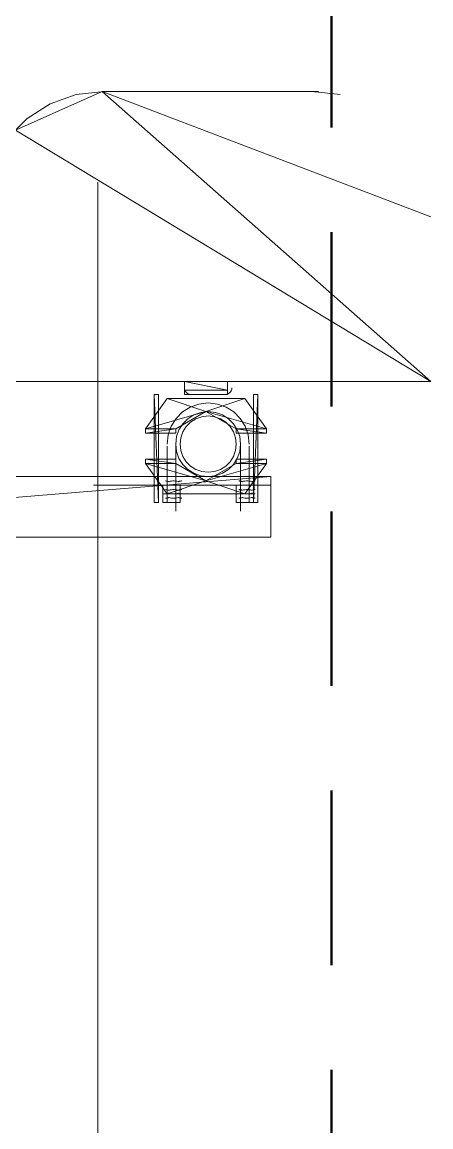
# Paper-space layout '01 Roof Support Layout' of a CAD drawing. Header units: millimetres. Extents: x 5 to 415, y 5 to 292.
# Drawn here: x 202.6 to 208.46, y 228.18 to 244.01 of the extents above; entities that cross this region are included whole.
import ezdxf

# ---------------------------------------------------------------- set-up
doc = ezdxf.new("R2010")
doc.units = ezdxf.units.MM
doc.linetypes.add('DASHED_REVIEW', pattern=[4, 2.5, -1.5])
for name, color, linetype in [('BEAMS', 7, 'Continuous'), ('EXISTING', 7, 'Continuous'), ('PROPOSED', 7, 'Continuous')]:
    doc.layers.add(name, color=color, linetype=linetype)

# ---------------------------------------------------------------- blocks, each defined once
blk = doc.blocks.new('SHEET_01')
at = {"layer": 'BEAMS', "color": 7, "linetype": 'DASHED_REVIEW', "lineweight": 50}
blk.add_line((207.032, 245), (207.032, 208.916), dxfattribs=at)
at = {"layer": 'EXISTING', "color": 254, "linetype": 'Continuous', "lineweight": 13}
for p, q in [((202.506, 242.458), (203.746, 243.016)), ((208.458, 241.218), (203.746, 243.016)), ((203.746, 243.016), (206.846, 243.016)), ((203.746, 243.016), (208.458, 238.862)), ((208.458, 238.862), (202.506, 242.458)), ((203.684, 205.63), (203.684, 241.714)), ((202.01, 238.862), (208.458, 238.862)), ((208.458, 238.862), (202.01, 238.862)), ((205.544, 238.738), (204.924, 238.862)), ((204.924, 238.862), (204.924, 238.738)), ((204.924, 238.862), (205.544, 238.862)), ((204.924, 238.738), (204.924, 238.862)), ((205.544, 238.862), (205.544, 238.738)), ((204.49, 238.676), (204.552, 238.676)), ((204.552, 237.126), (204.49, 238.676)), ((204.49, 238.676), (204.49, 237.126)), ((204.552, 238.676), (204.552, 237.126)), ((204.924, 238.738), (205.544, 238.738)), ((204.924, 238.676), (204.924, 238.738)), ((205.11, 238.676), (204.924, 238.676)), ((204.924, 238.676), (205.172, 238.676)), ((204.924, 238.676), (205.234, 238.676)), ((204.986, 238.676), (204.924, 238.676)), ((204.986, 238.676), (205.11, 238.676)), ((205.11, 238.676), (204.986, 238.676)), ((205.172, 238.676), (205.11, 238.676)), ((205.234, 238.676), (205.172, 238.676)), ((205.234, 238.676), (205.544, 238.676)), ((205.358, 238.676), (205.234, 238.676)), ((205.358, 238.676), (205.482, 238.676)), ((205.482, 238.676), (205.358, 238.676)), ((205.358, 238.676), (205.544, 238.676)), ((205.544, 238.676), (205.482, 238.676)), ((205.544, 238.738), (205.544, 238.676)), ((205.916, 238.676), (205.978, 238.676)), ((205.978, 238.676), (205.916, 237.126)), ((205.916, 237.126), (205.916, 238.676)), ((205.978, 237.126), (205.978, 238.676)), ((204.366, 238.18), (204.676, 238.614)), ((205.792, 238.614), (204.676, 238.614)), ((204.676, 238.614), (205.234, 238.428)), ((204.676, 238.614), (205.792, 238.614)), ((205.234, 238.428), (205.792, 238.614)), ((205.792, 238.614), (206.102, 238.18)), ((204.366, 238.18), (205.234, 238.428)), ((205.234, 238.428), (204.366, 238.18)), ((205.234, 238.428), (204.8, 238.18)), ((205.234, 238.428), (206.102, 238.18)), ((205.668, 238.18), (205.234, 238.428)), ((206.102, 238.18), (205.234, 238.428)), ((204.366, 238.118), (204.8, 238.18)), ((204.8, 238.18), (204.366, 238.18)), ((204.366, 238.118), (204.366, 238.18)), ((204.8, 238.18), (204.8, 238.118)), ((206.102, 238.118), (205.668, 238.18)), ((205.668, 238.18), (206.102, 238.18)), ((206.102, 238.18), (205.668, 238.18)), ((205.668, 238.118), (205.668, 238.18)), ((206.102, 238.18), (206.102, 238.118)), ((204.8, 238.118), (204.366, 238.118)), ((206.102, 238.118), (205.668, 238.118)), ((204.8, 237.684), (204.366, 237.746)), ((204.366, 237.746), (204.366, 237.684)), ((204.8, 237.746), (204.366, 237.746)), ((204.8, 237.684), (204.8, 237.746)), ((206.102, 237.746), (205.668, 237.684)), ((206.102, 237.746), (205.668, 237.746)), ((205.668, 237.746), (205.668, 237.684)), ((206.102, 237.684), (206.102, 237.746)), ((204.366, 237.684), (205.234, 237.436)), ((204.676, 237.25), (204.366, 237.684)), ((204.8, 237.684), (204.366, 237.684)), ((204.366, 237.684), (204.8, 237.684)), ((204.366, 237.684), (204.676, 237.25)), ((205.234, 237.436), (204.8, 237.684)), ((206.102, 237.684), (205.234, 237.436)), ((205.234, 237.436), (205.668, 237.684)), ((205.668, 237.684), (205.234, 237.436)), ((205.668, 237.684), (206.102, 237.684)), ((205.792, 237.25), (206.102, 237.684)), ((206.164, 237.498), (195.5, 236.63)), ((195.5, 237.498), (206.164, 237.498)), ((205.234, 237.436), (204.676, 237.25)), ((205.792, 237.25), (205.234, 237.436)), ((205.234, 237.436), (205.792, 237.25)), ((206.164, 236.63), (206.164, 237.498)), ((204.676, 237.25), (205.792, 237.25)), ((204.49, 237.126), (204.552, 237.126)), ((205.916, 237.126), (205.978, 237.126)), ((195.5, 236.63), (206.164, 236.63))]:
    blk.add_line(p, q, dxfattribs=at)
at = {"layer": 'PROPOSED', "color": 250, "linetype": 'Continuous', "lineweight": 13}
for p, q in [((203.372, 242.969), (203, 242.836)), ((203.777, 243.016), (203.372, 242.969)), ((206.722, 243.016), (203.746, 243.016)), ((207.158, 242.969), (206.753, 243.016)), ((203, 242.836), (202.672, 242.628)), ((202.672, 242.628), (202.398, 242.354)), ((205.544, 238.738), (205.544, 238.862)), ((204.924, 238.769), (204.926, 238.748)), ((204.926, 238.748), (204.933, 238.728)), ((204.933, 238.728), (204.944, 238.711)), ((204.944, 238.711), (204.959, 238.696)), ((204.959, 238.696), (204.976, 238.685)), ((204.976, 238.685), (204.996, 238.678)), ((204.996, 238.678), (205.017, 238.676)), ((205.234, 238.676), (205.11, 238.676)), ((205.11, 238.676), (205.11, 238.676)), ((205.234, 238.676), (205.234, 238.676)), ((205.358, 238.676), (205.358, 238.676)), ((205.513, 238.676), (205.534, 238.678)), ((205.534, 238.678), (205.554, 238.685)), ((205.554, 238.685), (205.571, 238.696)), ((205.571, 238.696), (205.586, 238.711)), ((205.586, 238.711), (205.597, 238.728)), ((205.597, 238.728), (205.604, 238.748)), ((205.604, 238.748), (205.606, 238.769)), ((205.006, 238.492), (204.897, 238.423)), ((205.13, 238.536), (205.006, 238.492)), ((205.265, 238.552), (205.13, 238.536)), ((205.4, 238.536), (205.265, 238.552)), ((205.524, 238.492), (205.4, 238.536)), ((205.633, 238.423), (205.524, 238.492)), ((204.897, 238.423), (204.805, 238.331)), ((205.061, 238.381), (204.974, 238.326)), ((205.158, 238.416), (205.061, 238.381)), ((205.173, 238.355), (205.088, 238.325)), ((205.265, 238.428), (205.158, 238.416)), ((205.265, 238.366), (205.173, 238.355)), ((205.372, 238.416), (205.265, 238.428)), ((205.357, 238.355), (205.265, 238.366)), ((205.442, 238.325), (205.357, 238.355)), ((205.469, 238.381), (205.372, 238.416)), ((205.556, 238.326), (205.469, 238.381)), ((205.725, 238.331), (205.633, 238.423)), ((204.366, 238.18), (204.366, 238.118)), ((204.736, 238.222), (204.692, 238.098)), ((204.805, 238.331), (204.736, 238.222)), ((204.902, 238.254), (204.847, 238.168)), ((204.974, 238.326), (204.902, 238.254)), ((204.951, 238.215), (204.903, 238.14)), ((205.013, 238.277), (204.951, 238.215)), ((205.088, 238.325), (205.013, 238.277)), ((205.517, 238.277), (205.442, 238.325)), ((205.579, 238.215), (205.517, 238.277)), ((205.628, 238.254), (205.556, 238.326)), ((205.627, 238.14), (205.579, 238.215)), ((205.683, 238.168), (205.628, 238.254)), ((205.668, 238.18), (205.668, 238.118)), ((205.794, 238.222), (205.725, 238.331)), ((205.838, 238.098), (205.794, 238.222)), ((204.366, 238.118), (204.8, 238.118)), ((204.692, 238.098), (204.676, 237.963)), ((204.812, 238.07), (204.8, 237.963)), ((204.847, 238.168), (204.812, 238.07)), ((204.873, 238.055), (204.862, 237.963)), ((204.903, 238.14), (204.873, 238.055)), ((205.657, 238.055), (205.627, 238.14)), ((205.668, 237.963), (205.657, 238.055)), ((205.668, 238.118), (206.102, 238.118)), ((205.718, 238.07), (205.683, 238.168)), ((205.73, 237.963), (205.718, 238.07)), ((205.854, 237.963), (205.838, 238.098)), ((204.676, 237.932), (204.676, 237.498)), ((204.8, 237.963), (204.812, 237.856)), ((204.8, 237.932), (204.8, 237.498)), ((204.862, 237.963), (204.873, 237.871)), ((204.873, 237.871), (204.903, 237.786)), ((205.627, 237.786), (205.657, 237.871)), ((205.657, 237.871), (205.668, 237.963)), ((205.718, 237.856), (205.73, 237.963)), ((205.73, 237.932), (205.73, 237.498)), ((205.854, 237.932), (205.854, 237.498)), ((204.366, 237.746), (204.8, 237.746)), ((204.366, 237.684), (204.366, 237.746)), ((204.812, 237.856), (204.847, 237.759)), ((204.847, 237.759), (204.902, 237.672)), ((204.903, 237.786), (204.951, 237.711)), ((204.951, 237.711), (205.013, 237.649)), ((205.517, 237.649), (205.579, 237.711)), ((205.579, 237.711), (205.627, 237.786)), ((205.628, 237.672), (205.683, 237.759)), ((205.668, 237.684), (205.668, 237.746)), ((205.668, 237.746), (206.102, 237.746)), ((205.683, 237.759), (205.718, 237.856)), ((204.902, 237.672), (204.974, 237.6)), ((204.974, 237.6), (205.061, 237.545)), ((205.013, 237.649), (205.088, 237.601)), ((205.061, 237.545), (205.158, 237.51)), ((205.088, 237.601), (205.173, 237.571)), ((205.173, 237.571), (205.265, 237.56)), ((205.265, 237.56), (205.357, 237.571)), ((205.357, 237.571), (205.442, 237.601)), ((205.372, 237.51), (205.469, 237.545)), ((205.442, 237.601), (205.517, 237.649)), ((205.469, 237.545), (205.556, 237.6)), ((205.556, 237.6), (205.628, 237.672)), ((204.659, 237.435), (204.652, 237.436)), ((204.667, 237.434), (204.659, 237.435)), ((204.675, 237.433), (204.667, 237.434)), ((204.682, 237.431), (204.675, 237.433)), ((204.676, 237.498), (204.676, 237.374)), ((204.69, 237.429), (204.682, 237.431)), ((204.697, 237.427), (204.69, 237.429)), ((204.704, 237.424), (204.697, 237.427)), ((204.72, 237.43), (204.7, 237.425)), ((204.739, 237.434), (204.72, 237.43)), ((204.759, 237.436), (204.739, 237.434)), ((204.779, 237.436), (204.759, 237.436)), ((204.799, 237.434), (204.779, 237.436)), ((204.818, 237.43), (204.799, 237.434)), ((204.8, 237.498), (204.8, 237.374)), ((204.838, 237.425), (204.818, 237.43)), ((204.841, 237.427), (204.834, 237.424)), ((204.848, 237.429), (204.841, 237.427)), ((204.856, 237.431), (204.848, 237.429)), ((204.863, 237.433), (204.856, 237.431)), ((204.871, 237.434), (204.863, 237.433)), ((204.879, 237.435), (204.871, 237.434)), ((204.886, 237.436), (204.879, 237.435)), ((205.158, 237.51), (205.265, 237.498)), ((205.265, 237.498), (205.372, 237.51)), ((205.713, 237.435), (205.706, 237.436)), ((205.721, 237.434), (205.713, 237.435)), ((205.729, 237.433), (205.721, 237.434)), ((205.736, 237.431), (205.729, 237.433)), ((205.73, 237.498), (205.73, 237.374)), ((205.744, 237.429), (205.736, 237.431)), ((205.751, 237.427), (205.744, 237.429)), ((205.758, 237.424), (205.751, 237.427)), ((205.774, 237.43), (205.754, 237.425)), ((205.793, 237.434), (205.774, 237.43)), ((205.813, 237.436), (205.793, 237.434)), ((205.833, 237.436), (205.813, 237.436)), ((205.853, 237.434), (205.833, 237.436)), ((205.872, 237.43), (205.853, 237.434)), ((205.854, 237.498), (205.854, 237.374)), ((205.892, 237.425), (205.872, 237.43)), ((205.895, 237.427), (205.888, 237.424)), ((205.902, 237.429), (205.895, 237.427)), ((205.91, 237.431), (205.902, 237.429)), ((205.917, 237.433), (205.91, 237.431)), ((205.925, 237.434), (205.917, 237.433)), ((205.933, 237.435), (205.925, 237.434)), ((205.94, 237.436), (205.933, 237.435)), ((203.622, 237.374), (206.164, 237.374)), ((204.614, 237.374), (204.862, 237.374)), ((204.862, 237.374), (204.614, 237.374)), ((204.614, 237.374), (204.614, 237.374)), ((204.614, 237.25), (204.614, 237.374)), ((204.614, 237.25), (204.862, 237.25)), ((204.862, 237.25), (204.614, 237.25)), ((204.614, 237.25), (204.614, 237.25)), ((204.614, 237.126), (204.614, 237.25)), ((204.659, 237.311), (204.652, 237.312)), ((204.652, 237.25), (204.659, 237.251)), ((204.667, 237.31), (204.659, 237.311)), ((204.659, 237.251), (204.667, 237.252)), ((204.675, 237.309), (204.667, 237.31)), ((204.667, 237.252), (204.675, 237.253)), ((204.682, 237.307), (204.675, 237.309)), ((204.675, 237.253), (204.682, 237.255)), ((204.676, 237.25), (204.676, 237.374)), ((205.792, 237.25), (204.676, 237.25)), ((204.676, 237.126), (204.676, 237.25)), ((204.69, 237.305), (204.682, 237.307)), ((204.682, 237.255), (204.69, 237.257)), ((204.697, 237.303), (204.69, 237.305)), ((204.69, 237.257), (204.697, 237.259)), ((204.704, 237.3), (204.697, 237.303)), ((204.697, 237.259), (204.704, 237.262)), ((204.72, 237.306), (204.7, 237.301)), ((204.7, 237.261), (204.72, 237.256)), ((204.739, 237.31), (204.72, 237.306)), ((204.72, 237.256), (204.739, 237.252)), ((204.759, 237.312), (204.739, 237.31)), ((204.739, 237.252), (204.759, 237.25)), ((204.779, 237.312), (204.759, 237.312)), ((204.759, 237.25), (204.779, 237.25)), ((204.799, 237.31), (204.779, 237.312)), ((204.779, 237.25), (204.799, 237.252)), ((204.818, 237.306), (204.799, 237.31)), ((204.799, 237.252), (204.818, 237.256)), ((204.8, 237.25), (204.8, 237.374)), ((204.8, 237.126), (204.8, 237.25)), ((204.838, 237.301), (204.818, 237.306)), ((204.818, 237.256), (204.838, 237.261)), ((204.841, 237.303), (204.834, 237.3)), ((204.834, 237.262), (204.841, 237.259)), ((204.848, 237.305), (204.841, 237.303)), ((204.841, 237.259), (204.848, 237.257)), ((204.856, 237.307), (204.848, 237.305)), ((204.848, 237.257), (204.856, 237.255)), ((204.863, 237.309), (204.856, 237.307)), ((204.856, 237.255), (204.863, 237.253)), ((204.862, 237.374), (204.862, 237.374)), ((204.862, 237.25), (204.862, 237.374)), ((204.862, 237.25), (204.862, 237.25)), ((204.862, 237.126), (204.862, 237.25)), ((204.871, 237.31), (204.863, 237.309)), ((204.863, 237.253), (204.871, 237.252)), ((204.879, 237.311), (204.871, 237.31)), ((204.871, 237.252), (204.879, 237.251)), ((204.886, 237.312), (204.879, 237.311)), ((204.879, 237.251), (204.886, 237.25)), ((205.916, 237.374), (205.668, 237.374)), ((205.668, 237.374), (205.916, 237.374)), ((205.668, 237.374), (205.668, 237.374)), ((205.668, 237.25), (205.668, 237.374)), ((205.916, 237.25), (205.668, 237.25)), ((205.668, 237.25), (205.916, 237.25)), ((205.668, 237.25), (205.668, 237.25)), ((205.668, 237.126), (205.668, 237.25)), ((205.713, 237.311), (205.706, 237.312)), ((205.706, 237.25), (205.713, 237.251)), ((205.721, 237.31), (205.713, 237.311)), ((205.713, 237.251), (205.721, 237.252)), ((205.729, 237.309), (205.721, 237.31)), ((205.721, 237.252), (205.729, 237.253)), ((205.736, 237.307), (205.729, 237.309)), ((205.729, 237.253), (205.736, 237.255)), ((205.73, 237.25), (205.73, 237.374)), ((205.73, 237.126), (205.73, 237.25)), ((205.744, 237.305), (205.736, 237.307)), ((205.736, 237.255), (205.744, 237.257)), ((205.751, 237.303), (205.744, 237.305)), ((205.744, 237.257), (205.751, 237.259)), ((205.758, 237.3), (205.751, 237.303)), ((205.751, 237.259), (205.758, 237.262)), ((205.774, 237.306), (205.754, 237.301)), ((205.754, 237.261), (205.774, 237.256)), ((205.793, 237.31), (205.774, 237.306)), ((205.774, 237.256), (205.793, 237.252)), ((205.813, 237.312), (205.793, 237.31)), ((205.793, 237.252), (205.813, 237.25)), ((205.833, 237.312), (205.813, 237.312)), ((205.813, 237.25), (205.833, 237.25)), ((205.853, 237.31), (205.833, 237.312)), ((205.833, 237.25), (205.853, 237.252)), ((205.872, 237.306), (205.853, 237.31)), ((205.853, 237.252), (205.872, 237.256)), ((205.854, 237.25), (205.854, 237.374)), ((205.854, 237.126), (205.854, 237.25)), ((205.892, 237.301), (205.872, 237.306)), ((205.872, 237.256), (205.892, 237.261)), ((205.895, 237.303), (205.888, 237.3)), ((205.888, 237.262), (205.895, 237.259)), ((205.902, 237.305), (205.895, 237.303)), ((205.895, 237.259), (205.902, 237.257)), ((205.91, 237.307), (205.902, 237.305)), ((205.902, 237.257), (205.91, 237.255)), ((205.917, 237.309), (205.91, 237.307)), ((205.91, 237.255), (205.917, 237.253)), ((205.916, 237.374), (205.916, 237.374)), ((205.916, 237.25), (205.916, 237.374)), ((205.916, 237.25), (205.916, 237.25)), ((205.916, 237.126), (205.916, 237.25)), ((205.925, 237.31), (205.917, 237.309)), ((205.917, 237.253), (205.925, 237.252)), ((205.933, 237.311), (205.925, 237.31)), ((205.925, 237.252), (205.933, 237.251)), ((205.94, 237.312), (205.933, 237.311)), ((205.933, 237.251), (205.94, 237.25)), ((204.614, 237.126), (204.862, 237.126)), ((204.862, 237.126), (204.614, 237.126)), ((204.614, 237.126), (204.614, 237.126)), ((204.652, 237.188), (204.659, 237.189)), ((204.659, 237.189), (204.667, 237.19)), ((204.667, 237.19), (204.675, 237.191)), ((204.675, 237.191), (204.682, 237.193)), ((204.682, 237.193), (204.69, 237.195)), ((204.69, 237.195), (204.697, 237.197)), ((204.697, 237.197), (204.704, 237.2)), ((204.7, 237.199), (204.72, 237.194)), ((204.72, 237.194), (204.739, 237.19)), ((204.739, 237.19), (204.759, 237.188)), ((204.759, 237.188), (204.779, 237.188)), ((204.779, 237.188), (204.799, 237.19)), ((204.799, 237.19), (204.818, 237.194)), ((204.8, 237.002), (204.8, 237.126)), ((204.8, 237.126), (204.8, 237.002)), ((204.818, 237.194), (204.838, 237.199)), ((204.834, 237.2), (204.841, 237.197)), ((204.841, 237.197), (204.848, 237.195)), ((204.848, 237.195), (204.856, 237.193)), ((204.856, 237.193), (204.863, 237.191)), ((204.862, 237.126), (204.862, 237.126)), ((204.863, 237.191), (204.871, 237.19)), ((204.871, 237.19), (204.879, 237.189)), ((204.879, 237.189), (204.886, 237.188)), ((205.916, 237.126), (205.668, 237.126)), ((205.668, 237.126), (205.916, 237.126)), ((205.668, 237.126), (205.668, 237.126)), ((205.706, 237.188), (205.713, 237.189)), ((205.713, 237.189), (205.721, 237.19)), ((205.721, 237.19), (205.729, 237.191)), ((205.729, 237.191), (205.736, 237.193)), ((205.73, 237.002), (205.73, 237.126)), ((205.73, 237.126), (205.73, 237.002)), ((205.736, 237.193), (205.744, 237.195)), ((205.744, 237.195), (205.751, 237.197)), ((205.751, 237.197), (205.758, 237.2)), ((205.754, 237.199), (205.774, 237.194)), ((205.774, 237.194), (205.793, 237.19)), ((205.793, 237.19), (205.813, 237.188)), ((205.813, 237.188), (205.833, 237.188)), ((205.833, 237.188), (205.853, 237.19)), ((205.853, 237.19), (205.872, 237.194)), ((205.872, 237.194), (205.892, 237.199)), ((205.888, 237.2), (205.895, 237.197)), ((205.895, 237.197), (205.902, 237.195)), ((205.902, 237.195), (205.91, 237.193)), ((205.91, 237.193), (205.917, 237.191)), ((205.916, 237.126), (205.916, 237.126)), ((205.917, 237.191), (205.925, 237.19)), ((205.925, 237.19), (205.933, 237.189)), ((205.933, 237.189), (205.94, 237.188)), ((204.676, 237.002), (204.676, 237.002)), ((204.8, 237.002), (204.8, 237.002)), ((205.73, 237.002), (205.73, 237.002)), ((205.854, 237.002), (205.854, 237.002))]:
    blk.add_line(p, q, dxfattribs=at)

psp = doc.layouts.new('01 Roof Support Layout')

# ---------------------------------------------------------------- block references
psp.add_blockref('SHEET_01', (0, 0))

doc.saveas('drawing.dxf')
